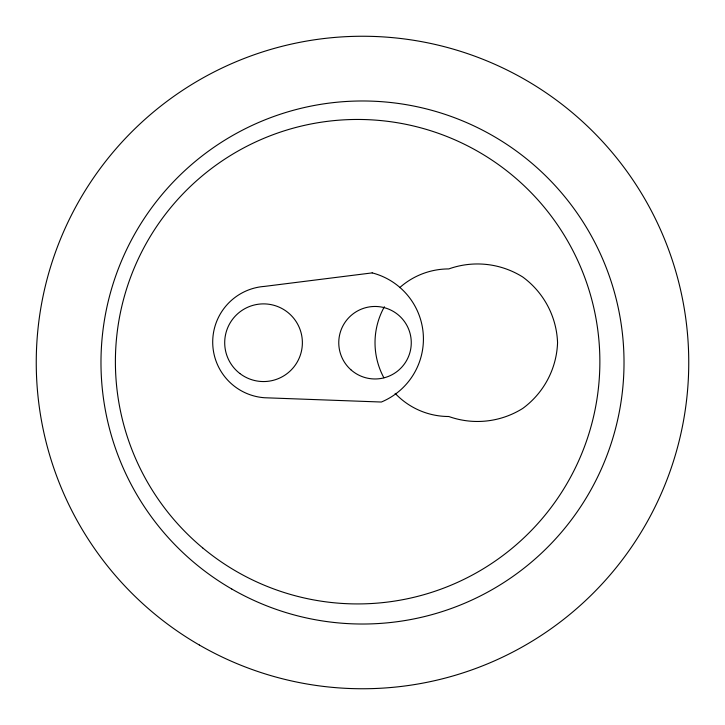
<?xml version="1.0" encoding="UTF-8"?>
<svg xmlns="http://www.w3.org/2000/svg" width="725" height="725" viewBox="0 0 725 725"><rect width="100%" height="100%" fill="white"/><g stroke="black" fill="none" stroke-linecap="round" stroke-linejoin="round"><path stroke-width="1.09" d="M395.143 393.367A73.796 73.796 0 0 0 448.811 416.513C473.425 425.285 500.603 422.312 522.743 408.429C543.813 392.986 556.619 368.826 557.561 342.717C556.619 316.608 543.813 292.447 522.743 277.004C500.603 263.121 473.425 260.148 448.811 268.921A73.796 73.796 0 0 0 399.738 287.608M383.869 377.752A73.796 73.796 0 0 1 384.377 306.748M372.188 272.89L264.489 286.402A55.816 55.816 0 0 0 212.706 342.073A55.816 55.816 0 0 0 264.489 397.744L381.341 402.031A68.259 68.259 0 0 0 372.188 272.89M199.375 645.042A326.25 326.25 0 0 0 688.75 362.5A326.25 326.25 0 0 0 199.375 79.958A326.25 326.25 0 0 0 199.375 645.042M231.737 588.981A261.517 261.517 0 0 0 624.017 362.5A261.517 261.517 0 0 0 231.737 136.019A261.517 261.517 0 0 0 231.737 588.981M202.692 547.901A242.241 242.241 0 0 0 596.358 402.774A242.241 242.241 0 0 0 273.842 134.406A242.241 242.241 0 0 0 202.692 547.901M350.855 369.741A36.25 36.25 0 0 0 410.504 350.13A36.25 36.25 0 0 0 363.696 308.279A36.25 36.25 0 0 0 350.855 369.741M239.83 373.484A38.842 38.842 0 0 0 302.035 347.864A38.842 38.842 0 0 0 248.757 306.802A38.842 38.842 0 0 0 239.83 373.484"/></g></svg>
